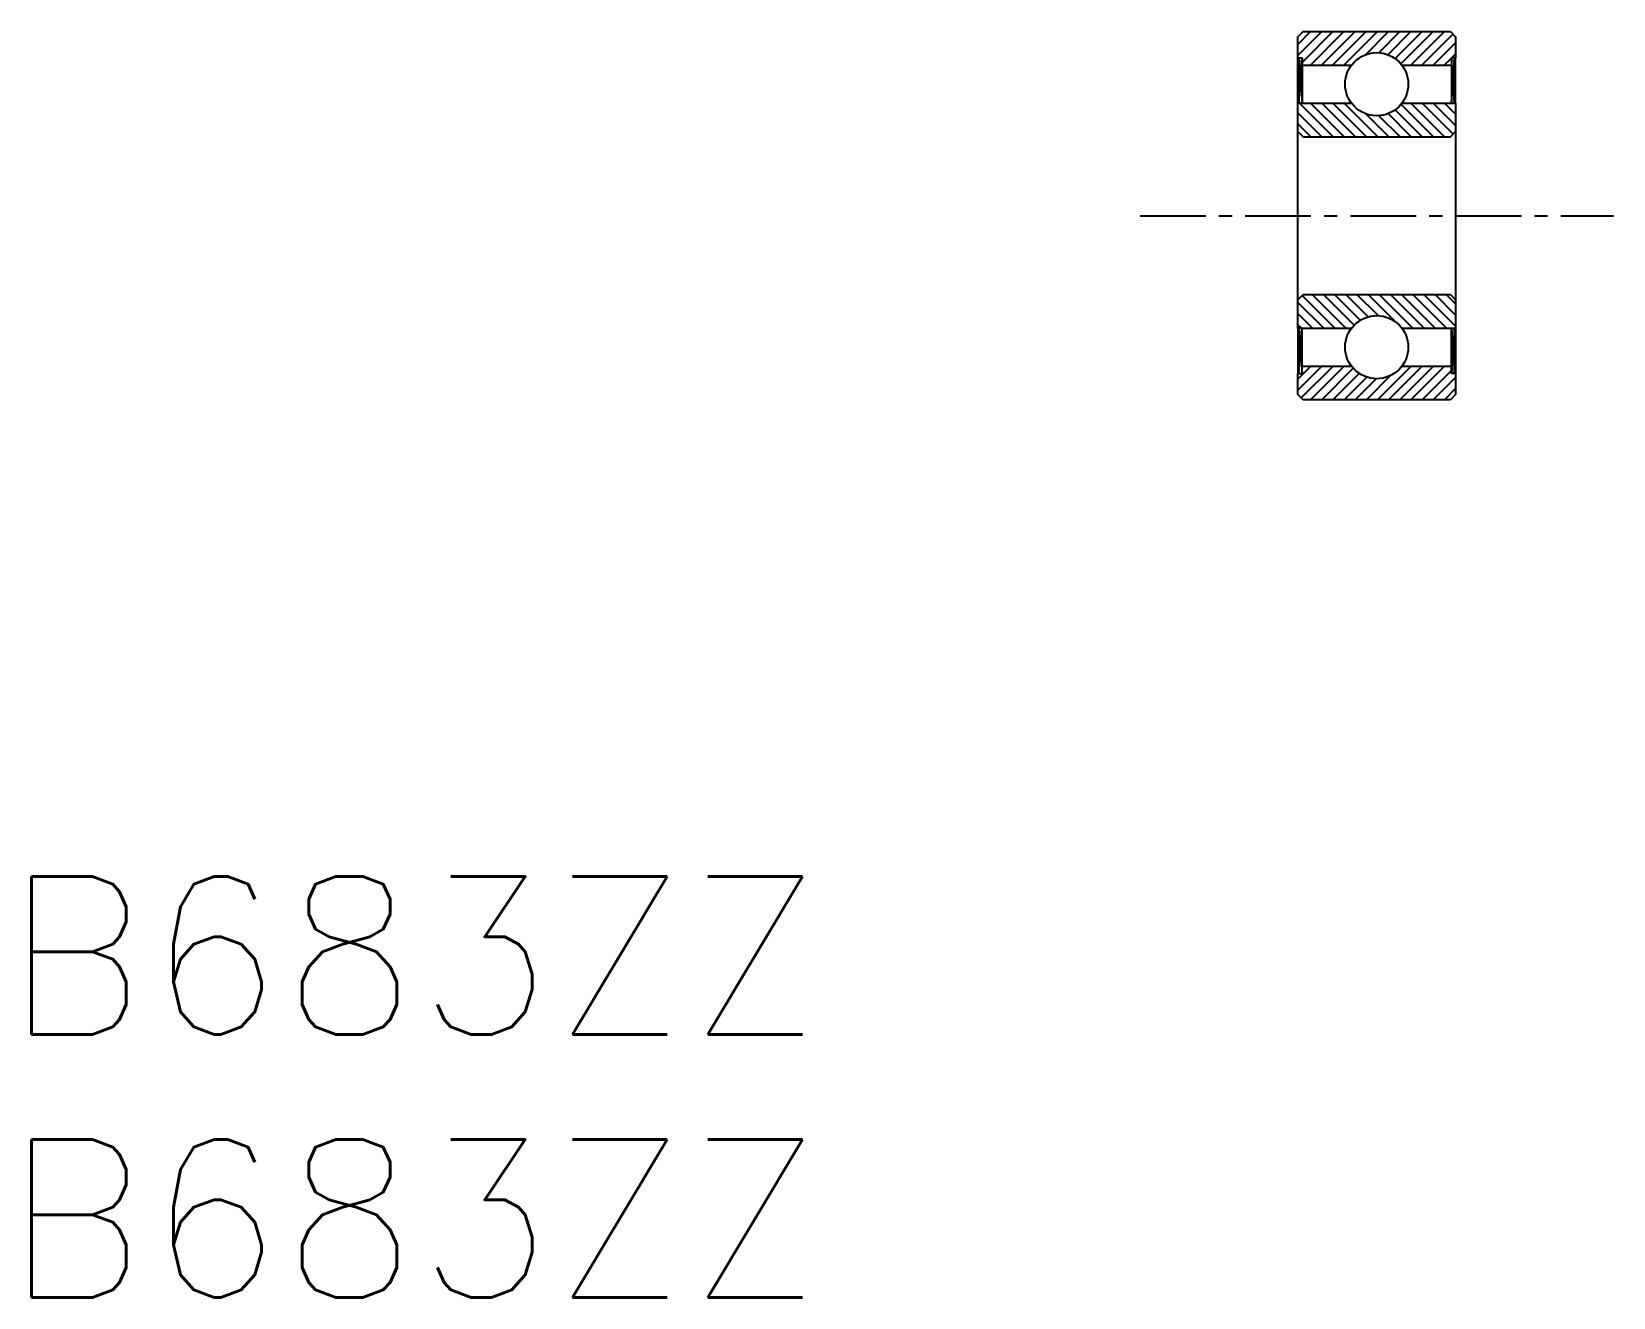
# Model space of a CAD drawing. Extents: x 45.3 to 75.4, y 37.3 to 61.4.
import ezdxf
from ezdxf.enums import TextEntityAlignment as Align

# ---------------------------------------------------------------- set-up
doc = ezdxf.new("R2010")
doc.units = 0
doc.linetypes.add('CENTER', pattern=[2, 1.25, -0.25, 0.25, -0.25])
doc.layers.get('0').update_dxf_attribs({"linetype": 'CONTINUOUS'})
doc.layers.add('CENTER', color=1, linetype='CENTER')
doc.styles.get("Standard").update_dxf_attribs({"font": 'txt.shx', "bigfont": 'extfont.shx'})

msp = doc.modelspace()

# ---------------------------------------------------------------- linework, layer by layer
at = {"color": 7, "linetype": 'CONTINUOUS'}
for p, q in [((69.371, 61.121), (69.613, 61.363)), ((69.371, 60.909), (69.825, 61.363)), ((69.471, 61.363), (69.371, 61.263)), ((69.451, 60.777), (70.037, 61.363)), ((69.471, 61.363), (72.271, 61.363)), ((69.609, 60.723), (70.249, 61.363)), ((69.821, 60.723), (70.461, 61.363)), ((70.033, 60.723), (70.673, 61.363)), ((70.246, 60.723), (70.886, 61.363)), ((70.659, 60.924), (71.098, 61.363)), ((70.909, 60.962), (71.31, 61.363)), ((71.083, 60.924), (71.522, 61.363)), ((71.221, 60.85), (71.734, 61.363)), ((71.331, 60.748), (71.946, 61.363)), ((71.518, 60.723), (72.158, 61.363)), ((72.271, 61.363), (72.371, 61.263)), ((69.371, 60.866), (69.371, 61.263)), ((71.73, 60.723), (72.321, 61.313)), ((71.943, 60.723), (72.371, 61.151)), ((72.371, 61.263), (72.371, 60.866)), ((69.371, 60.003), (69.371, 60.866)), ((69.371, 60.866), (69.451, 60.866)), ((69.391, 60.003), (69.451, 60.866)), ((69.391, 60.866), (69.451, 60.003)), ((69.391, 60.866), (69.391, 60.003)), ((69.451, 60.866), (69.451, 60.003)), ((72.155, 60.723), (72.291, 60.859)), ((72.291, 60.003), (72.351, 60.866)), ((72.291, 60.866), (72.291, 60.003)), ((72.351, 60.003), (72.291, 60.866)), ((72.371, 60.866), (72.291, 60.866)), ((72.298, 60.866), (72.371, 60.939)), ((72.351, 60.866), (72.351, 60.003)), ((72.371, 60.003), (72.371, 60.866)), ((69.451, 60.723), (70.391, 60.723)), ((71.351, 60.723), (72.291, 60.723)), ((69.371, 55.723), (69.371, 60.003)), ((69.451, 60.003), (69.371, 60.003)), ((70.041, 59.363), (69.401, 60.003)), ((69.451, 60.003), (70.391, 60.003)), ((70.253, 59.363), (69.613, 60.003)), ((70.465, 59.363), (69.825, 60.003)), ((70.677, 59.363), (70.037, 60.003)), ((70.89, 59.363), (70.25, 60.003)), ((71.738, 59.363), (71.223, 59.877)), ((71.95, 59.363), (71.333, 59.98)), ((71.351, 60.003), (72.291, 60.003)), ((72.162, 59.363), (71.522, 60.003)), ((72.323, 59.415), (71.734, 60.003)), ((72.371, 59.578), (71.947, 60.003)), ((72.371, 59.791), (72.159, 60.003)), ((72.291, 60.003), (72.371, 60.003)), ((72.371, 60.003), (72.371, 55.723)), ((69.829, 59.363), (69.371, 59.821)), ((69.617, 59.363), (69.371, 59.609)), ((71.102, 59.363), (70.665, 59.799)), ((71.314, 59.363), (70.912, 59.764)), ((71.526, 59.363), (71.086, 59.803)), ((69.371, 59.463), (69.471, 59.363)), ((69.471, 59.363), (72.271, 59.363)), ((72.271, 59.363), (72.371, 59.463)), ((69.371, 56.263), (69.471, 56.363)), ((70.075, 55.723), (69.453, 56.345)), ((69.471, 56.363), (72.271, 56.363)), ((70.287, 55.723), (69.647, 56.363)), ((70.441, 55.781), (69.859, 56.363)), ((70.559, 55.875), (70.071, 56.363)), ((70.706, 55.94), (70.283, 56.363)), ((70.896, 55.962), (70.495, 56.363)), ((71.219, 55.852), (70.708, 56.363)), ((71.56, 55.723), (70.92, 56.363)), ((71.772, 55.723), (71.132, 56.363)), ((71.984, 55.723), (71.344, 56.363)), ((72.196, 55.723), (71.556, 56.363)), ((72.371, 55.76), (71.768, 56.363)), ((72.371, 55.972), (71.98, 56.363)), ((72.371, 56.184), (72.192, 56.363)), ((72.271, 56.363), (72.371, 56.263)), ((69.863, 55.723), (69.371, 56.214)), ((69.65, 55.723), (69.371, 56.002)), ((69.438, 55.723), (69.371, 55.79)), ((69.451, 55.723), (69.371, 55.723)), ((69.371, 55.723), (69.371, 54.86)), ((69.391, 55.723), (69.451, 54.86)), ((69.391, 54.86), (69.451, 55.723)), ((69.391, 54.86), (69.391, 55.723)), ((69.451, 55.723), (70.391, 55.723)), ((69.451, 54.86), (69.451, 55.723)), ((71.351, 55.723), (72.291, 55.723)), ((72.291, 55.723), (72.371, 55.723)), ((72.291, 54.86), (72.291, 55.723)), ((72.351, 55.723), (72.291, 54.86)), ((72.291, 55.723), (72.351, 54.86)), ((72.351, 54.86), (72.351, 55.723)), ((72.371, 55.723), (72.371, 54.86)), ((69.371, 54.757), (69.617, 55.003)), ((69.371, 54.545), (69.829, 55.003)), ((69.371, 54.463), (69.371, 54.86)), ((69.371, 54.86), (69.451, 54.86)), ((69.436, 54.398), (70.041, 55.003)), ((69.451, 55.003), (70.391, 55.003)), ((69.613, 54.363), (70.253, 55.003)), ((69.825, 54.363), (70.424, 54.962)), ((70.037, 54.363), (70.538, 54.863)), ((70.25, 54.363), (70.681, 54.794)), ((70.462, 54.363), (70.862, 54.763)), ((70.674, 54.363), (71.135, 54.824)), ((70.886, 54.363), (71.526, 55.003)), ((71.098, 54.363), (71.738, 55.003)), ((71.31, 54.363), (71.95, 55.003)), ((71.351, 55.003), (72.291, 55.003)), ((71.522, 54.363), (72.162, 55.003)), ((71.734, 54.363), (72.291, 54.919)), ((71.947, 54.363), (72.371, 54.787)), ((72.371, 54.86), (72.291, 54.86)), ((72.371, 54.86), (72.371, 54.463)), ((69.471, 54.363), (69.371, 54.463)), ((72.159, 54.363), (72.371, 54.575)), ((72.371, 54.463), (72.271, 54.363)), ((72.271, 54.363), (69.471, 54.363))]:
    msp.add_line(p, q, dxfattribs=at)
for centre in [(70.871, 60.363), (70.871, 55.363)]:
    msp.add_circle(centre, 0.6, dxfattribs=at)
at = {"layer": 'CENTER', "color": 1, "linetype": 'CENTER'}
msp.add_line((66.371, 57.863), (75.371, 57.863), dxfattribs=at)

# ---------------------------------------------------------------- texts
at = {"color": 7, "linetype": 'CONTINUOUS'}
for p in [(44.782, 43.795), (44.782, 38.795)]:
    msp.add_text('B683ZZ', height=3, dxfattribs=at).set_placement(p, align=Align.MIDDLE_LEFT)

doc.saveas('drawing.dxf')
